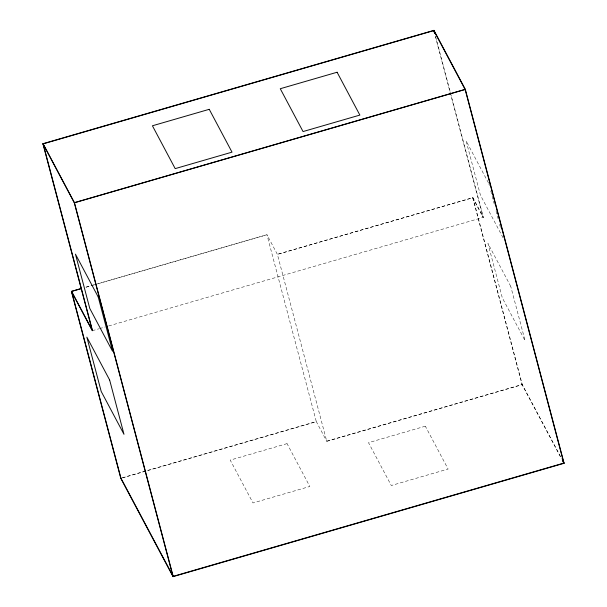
<?xml version="1.0" encoding="UTF-8"?>
<svg xmlns="http://www.w3.org/2000/svg" width="607" height="607" viewBox="0 0 607 607"><rect width="100%" height="100%" fill="white"/><g stroke="black" fill="none" stroke-linecap="round" stroke-linejoin="round"><path stroke-width="0.46" stroke-dasharray="3.04 2.28" d="M85.951 287.179L266.921 234.712L277.391 254.394L326.763 441.342L522.286 384.656L561.422 458.255M86.156 287.172L92.514 285.328M93.425 285.07L266.951 234.757M108.668 325.959L483.347 217.329L472.899 197.677L277.376 254.363L472.716 197.761L483.157 217.397L435.265 36.094M92.302 330.709L98.873 328.812M99.578 328.599L105.034 327.014M121.87 477.921L316.293 421.554L326.763 441.342M122.606 477.846L316.315 421.69L266.921 234.712M326.733 441.183L522.058 384.557L561.596 458.915M488.438 182.889L466.1 140.877L480.448 195.219L503.226 238.058M488.878 183.716L489.356 185.53M490.79 190.962L494.614 205.454M496.056 210.887L498.446 219.939M499.644 224.469L500.836 228.998M435.651 36.769L483.347 217.329M472.899 197.677L522.286 384.656M472.716 197.761L522.058 384.557M287.043 443.626L230.22 460.106L252.998 502.945L309.82 486.473L287.043 443.626M425.332 426.197L368.51 442.67L391.287 485.509L448.11 469.036L425.332 426.197M510.73 286.345L487.952 243.506L502.308 297.847L525.085 340.686L510.73 286.345"/><path stroke-width="0.91" d="M71.398 291.398L92.302 330.709L42.907 143.722L433.959 30.35L465.311 89.312L564.093 463.278L173.041 576.65L120.793 478.377L71.398 291.398L81.399 288.492M71.618 291.39L92.499 330.656L43.158 143.867L433.815 30.6L465.137 89.51L563.82 463.095L173.162 576.354L120.96 478.179L71.618 291.39L81.611 288.492M42.907 143.722L74.259 202.692L465.311 89.312M43.158 143.867L74.479 202.768L465.137 89.51M562.31 459.931L564.093 463.278M562.932 461.426L563.82 463.095M433.959 30.35L434.68 33.097M433.815 30.6L434.544 33.347M74.479 202.768L173.162 576.354M74.259 202.692L173.041 576.65M209.24 109.313L152.418 125.786L175.195 168.625L232.018 152.152L209.24 109.313M337.09 72.241L280.267 88.721L303.045 131.56L359.868 115.087L337.09 72.241M98.22 296.975L75.443 254.136L89.79 308.477L112.576 351.316L98.22 296.975M109.632 379.974L86.854 337.128L101.21 391.469L123.987 434.308L109.632 379.974"/></g></svg>
